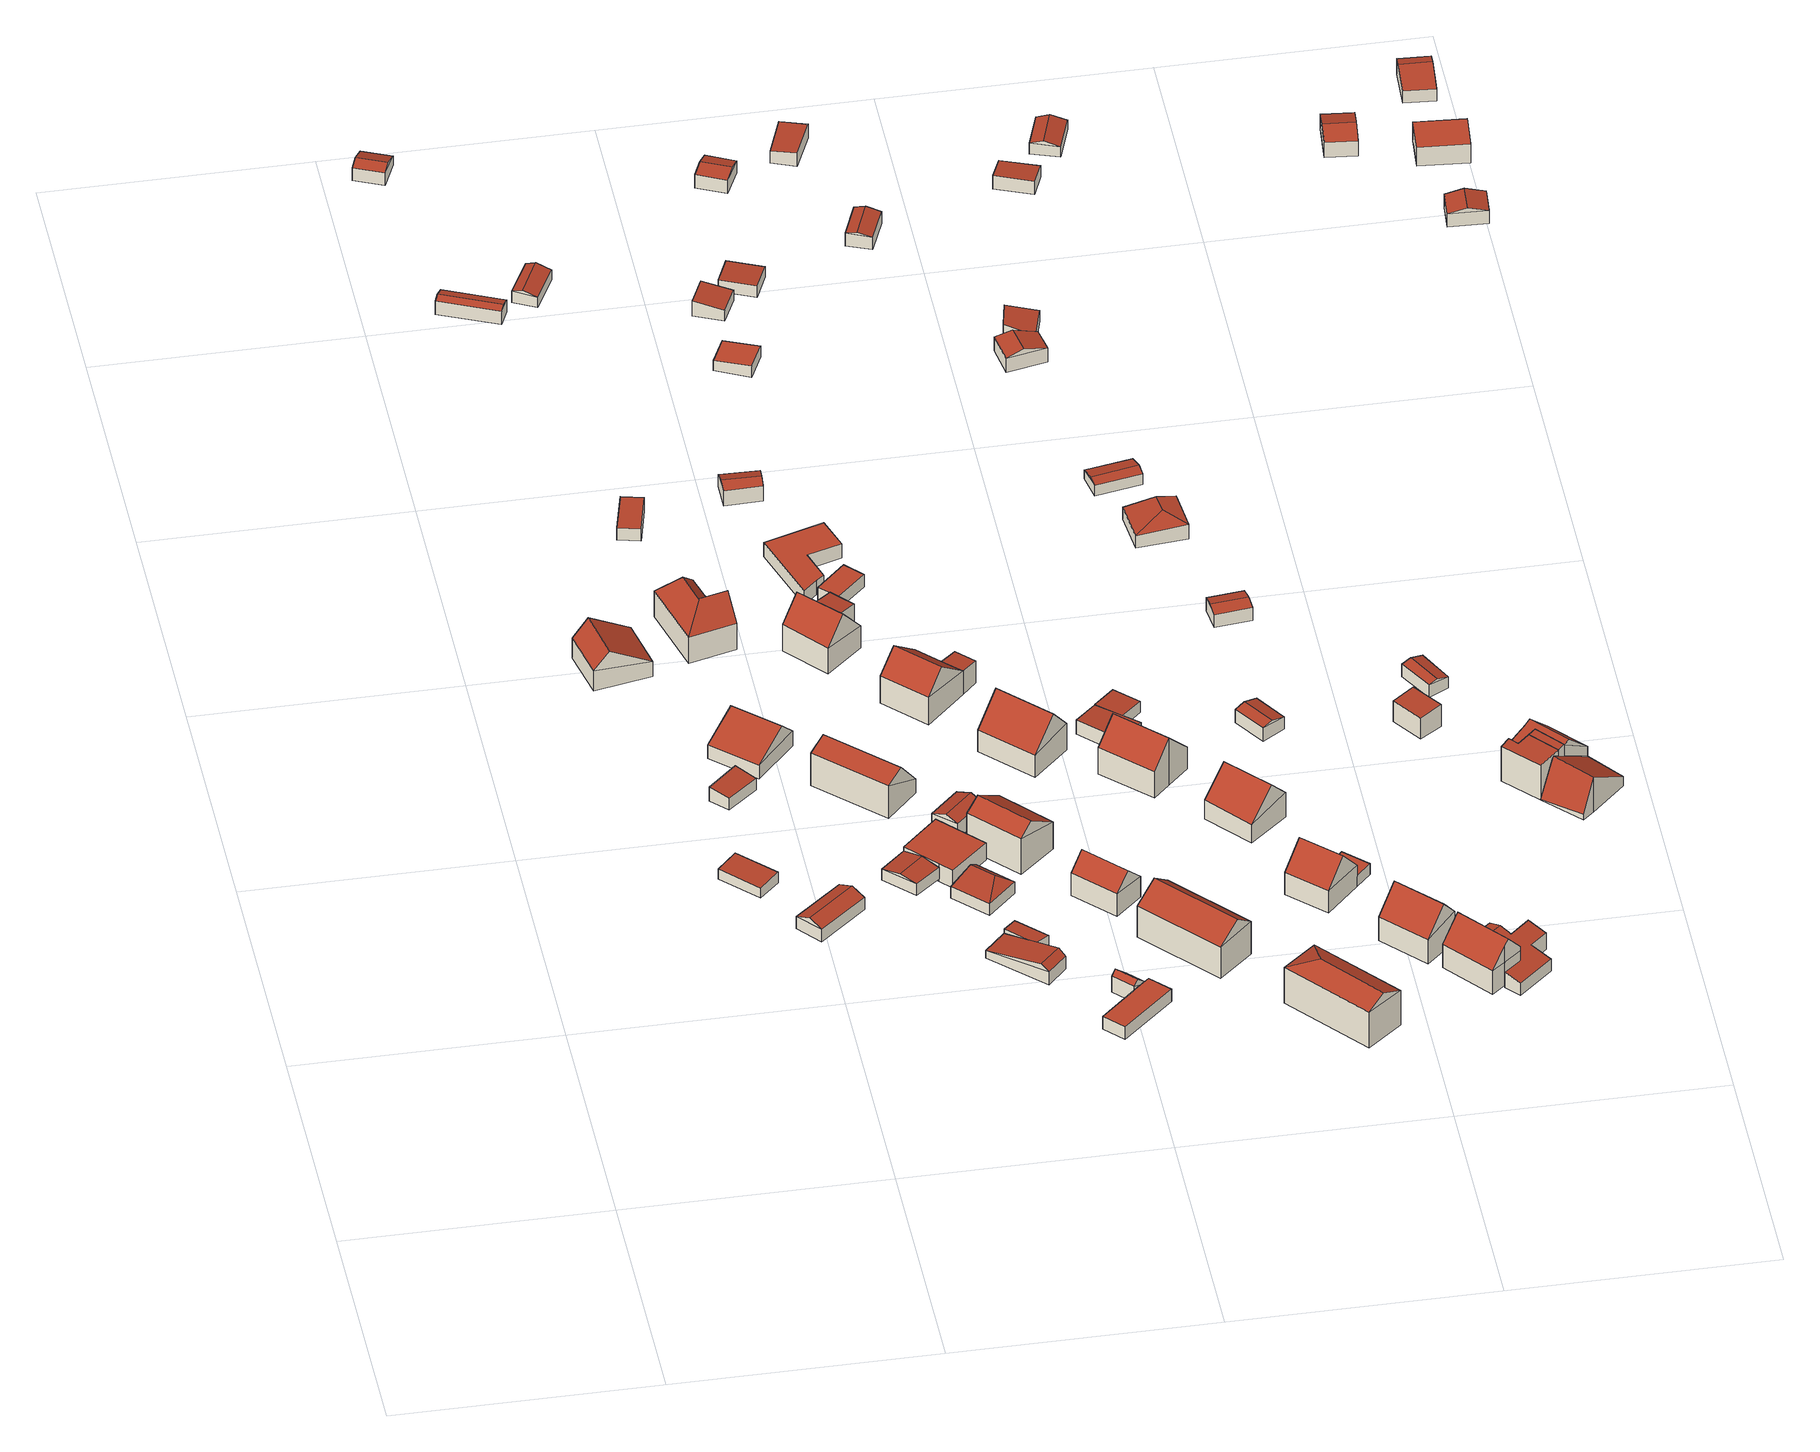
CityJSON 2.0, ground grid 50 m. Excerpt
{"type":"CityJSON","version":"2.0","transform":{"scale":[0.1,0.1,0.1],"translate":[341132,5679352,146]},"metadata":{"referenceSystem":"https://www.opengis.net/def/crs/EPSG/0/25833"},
"CityObjects":{
"building1":{"type":"Building","attributes":{"Dachtyp_tdc":"tdcPolyFlatRoof","Gemeindeschluessel":14729160,"Dachneigung":3.4,"QualitaetDacherkennung":57,"Geometrietyp2DReferenz":"3000","function":"31001_9998","roofType":"2100","measuredHeight":2.46},"geometry":[{"type":"MultiSurface","lod":"2","boundaries":[[[0,1,2,3]],[[1,4,5,2]],[[4,6,7,5]],[[6,0,3,7]],[[6,4,1,0]],[[3,2,5,7]]],"semantics":{"surfaces":[{"type":"WallSurface"},{"type":"RoofSurface"},{"type":"GroundSurface"}],"values":[0,0,0,0,1,2]}}]},
"building2":{"type":"Building","attributes":{"Dachtyp_tdc":"tdcGableRoof","Gemeindeschluessel":14729160,"Dachneigung":30.01,"QualitaetDacherkennung":51,"Geometrietyp2DReferenz":"3000","function":"31001_9998","roofType":"3100","measuredHeight":8.09},"geometry":[{"type":"MultiSurface","lod":"2","boundaries":[[[8,9,10,11]],[[9,12,13,10]],[[12,14,15,13]],[[14,8,11,15]],[[12,9,16]],[[8,14,17]],[[9,8,17,16]],[[14,12,16,17]],[[11,10,13,15]]],"semantics":{"surfaces":[{"type":"WallSurface"},{"type":"RoofSurface"},{"type":"GroundSurface"}],"values":[0,0,0,0,0,0,1,1,2]}}]},
"building3":{"type":"Building","attributes":{"Dachtyp_tdc":"tdcGableRoof","Gemeindeschluessel":14729160,"Dachneigung":22.91,"QualitaetDacherkennung":87,"Geometrietyp2DReferenz":"3000","function":"31001_9998","roofType":"3100","measuredHeight":3.9},"geometry":[{"type":"MultiSurface","lod":"2","boundaries":[[[18,19,20,21]],[[19,22,23,20]],[[22,24,25,23]],[[24,18,21,25]],[[22,19,26]],[[18,24,27]],[[19,18,27,26]],[[24,22,26,27]],[[21,20,23,25]]],"semantics":{"surfaces":[{"type":"WallSurface"},{"type":"RoofSurface"},{"type":"GroundSurface"}],"values":[0,0,0,0,0,0,1,1,2]}}]},
"building4":{"type":"Building","attributes":{"Dachtyp_tdc":"tdcPolyFlatRoof","Gemeindeschluessel":14729160,"Dachneigung":6.53,"QualitaetDacherkennung":77,"Geometrietyp2DReferenz":"3000","function":"31001_9998","roofType":"2100","measuredHeight":3.12},"geometry":[{"type":"MultiSurface","lod":"2","boundaries":[[[28,29,30,31]],[[29,32,33,30]],[[32,34,35,33]],[[34,28,31,35]],[[34,32,29,28]],[[31,30,33,35]]],"semantics":{"surfaces":[{"type":"WallSurface"},{"type":"RoofSurface"},{"type":"GroundSurface"}],"values":[0,0,0,0,1,2]}}]},
"building5":{"type":"Building","attributes":{"Dachtyp_tdc":"tdcGableRoof","Gemeindeschluessel":14729160,"Dachneigung":25.05,"QualitaetDacherkennung":47,"Geometrietyp2DReferenz":"3000","function":"31001_9998","roofType":"3100","measuredHeight":6.76},"geometry":[{"type":"MultiSurface","lod":"2","boundaries":[[[36,37,38,39]],[[37,40,41,38]],[[40,42,43,41]],[[42,36,39,43]],[[40,37,44]],[[36,42,45]],[[37,36,45,44]],[[42,40,44,45]],[[39,38,41,43]]],"semantics":{"surfaces":[{"type":"WallSurface"},{"type":"RoofSurface"},{"type":"GroundSurface"}],"values":[0,0,0,0,0,0,1,1,2]}}]},
"building6":{"type":"Building","attributes":{"Dachtyp_tdc":"tdcFreeFormRoof","Gemeindeschluessel":14729160,"Dachneigung":50.7,"QualitaetDacherkennung":2,"Geometrietyp2DReferenz":"3000","function":"31001_9998","roofType":"5000","measuredHeight":10.44},"geometry":[{"type":"MultiSurface","lod":"2","boundaries":[[[46,47,48,49]],[[47,50,51,48]],[[50,52,53,51]],[[52,54,55,53]],[[54,56,57,55]],[[56,46,49,57]],[[58,59,56,54]],[[58,54,52]],[[60,59,58,52,50]],[[61,60,50,47]],[[61,47,46]],[[59,60,61,46,56]],[[49,48,51,53,55,57]]],"semantics":{"surfaces":[{"type":"WallSurface"},{"type":"RoofSurface"},{"type":"GroundSurface"}],"values":[0,0,0,0,0,0,1,0,1,1,1,1,2]}}]},
"building7":{"type":"Building","attributes":{"Dachtyp_tdc":"tdcGableRoof","Gemeindeschluessel":14729160,"Dachneigung":10.76,"QualitaetDacherkennung":19,"Geometrietyp2DReferenz":"3000","function":"31001_9998","roofType":"3100","measuredHeight":3.27},"geometry":[{"type":"MultiSurface","lod":"2","boundaries":[[[62,63,64,65]],[[63,66,67,64]],[[66,68,69,67]],[[68,62,65,69]],[[66,63,70]],[[62,68,71]],[[63,62,71,70]],[[68,66,70,71]],[[65,64,67,69]]],"semantics":{"surfaces":[{"type":"WallSurface"},{"type":"RoofSurface"},{"type":"GroundSurface"}],"values":[0,0,0,0,0,0,1,1,2]}}]},
"building8":{"type":"Building","attributes":{"Dachtyp_tdc":"tdcGableRoof","Gemeindeschluessel":14729160,"Dachneigung":14.68,"QualitaetDacherkennung":85,"Geometrietyp2DReferenz":"3000","function":"31001_9998","roofType":"3100","measuredHeight":3.39},"geometry":[{"type":"MultiSurface","lod":"2","boundaries":[[[72,73,74,75]],[[73,76,77,74]],[[76,78,79,77]],[[78,72,75,79]],[[76,73,80]],[[72,78,81]],[[73,72,81,80]],[[78,76,80,81]],[[75,74,77,79]]],"semantics":{"surfaces":[{"type":"WallSurface"},{"type":"RoofSurface"},{"type":"GroundSurface"}],"values":[0,0,0,0,0,0,1,1,2]}}]},
"building9":{"type":"Building","attributes":{"Dachtyp_tdc":"tdcPolyFlatRoof","Gemeindeschluessel":14729160,"Dachneigung":3.74,"QualitaetDacherkennung":75,"Geometrietyp2DReferenz":"3000","function":"31001_9998","roofType":"2100","measuredHeight":3.17},"geometry":[{"type":"MultiSurface","lod":"2","boundaries":[[[82,83,84,85]],[[83,86,87,84]],[[86,88,89,87]],[[88,82,85,89]],[[88,86,83,82]],[[85,84,87,89]]],"semantics":{"surfaces":[{"type":"WallSurface"},{"type":"RoofSurface"},{"type":"GroundSurface"}],"values":[0,0,0,0,1,2]}}]},
"building10":{"type":"Building","attributes":{"Dachtyp_tdc":"tdcGableRoof","Gemeindeschluessel":14729160,"Dachneigung":23.12,"QualitaetDacherkennung":75,"Geometrietyp2DReferenz":"3000","function":"31001_9998","roofType":"3100","measuredHeight":3.52},"geometry":[{"type":"MultiSurface","lod":"2","boundaries":[[[90,91,92,93]],[[91,94,95,92]],[[94,96,97,95]],[[96,90,93,97]],[[94,91,98]],[[90,96,99]],[[91,90,99,98]],[[96,94,98,99]],[[93,92,95,97]]],"semantics":{"surfaces":[{"type":"WallSurface"},{"type":"RoofSurface"},{"type":"GroundSurface"}],"values":[0,0,0,0,0,0,1,1,2]}}]},
"building11":{"type":"Building","attributes":{"Dachtyp_tdc":"tdcGableRoof","Gemeindeschluessel":14729160,"Dachneigung":50.82,"QualitaetDacherkennung":37,"Geometrietyp2DReferenz":"3000","function":"31001_9998","roofType":"3100","measuredHeight":8.92},"geometry":[{"type":"MultiSurface","lod":"2","boundaries":[[[100,101,102,103]],[[101,104,105,102]],[[104,106,107,105]],[[106,100,103,107]],[[104,101,108]],[[100,106,109]],[[101,100,109,108]],[[106,104,108,109]],[[103,102,105,107]]],"semantics":{"surfaces":[{"type":"WallSurface"},{"type":"RoofSurface"},{"type":"GroundSurface"}],"values":[0,0,0,0,0,0,1,1,2]}}]},
"building12":{"type":"Building","attributes":{"Gemeindeschluessel":14729160,"Geometrietyp2DReferenz":"3000","function":"31001_9998","roofType":"9999"},"children":["building12-1","building12-2"]},
"building12-1":{"type":"BuildingPart","attributes":{"Dachtyp_tdc":"tdcPolyFlatRoof","Dachneigung":3.4,"QualitaetDacherkennung":77,"Geometrietyp2DReferenz":"3000","roofType":"2100","measuredHeight":2.66},"parents":["building12"],"geometry":[{"type":"MultiSurface","lod":"2","boundaries":[[[110,111,112,113,114]],[[115,116,117,118,119]],[[116,110,114,117]],[[116,115,120,111,110]],[[114,113,118,117]],[[115,119,120]],[[119,118,113,112]],[[119,112,111,120]]],"semantics":{"surfaces":[{"type":"WallSurface"},{"type":"RoofSurface"},{"type":"GroundSurface"},{"type":"ClosureSurface"}],"values":[0,0,0,1,2,0,3,3]}}]},
"building12-2":{"type":"BuildingPart","attributes":{"Dachtyp_tdc":"tdcGableRoof","Dachneigung":10.8,"QualitaetDacherkennung":33,"Geometrietyp2DReferenz":"3000","roofType":"3100","measuredHeight":3.96},"parents":["building12"],"geometry":[{"type":"MultiSurface","lod":"2","boundaries":[[[121,122,123,124]],[[122,125,126,123]],[[125,119,118,126]],[[125,122,127]],[[122,121,128,127]],[[119,125,127,128,120]],[[124,123,126,118,113]],[[124,113,112,121]],[[113,118,119,112]],[[128,121,112,111,120]],[[120,111,112,119]]],"semantics":{"surfaces":[{"type":"WallSurface"},{"type":"RoofSurface"},{"type":"GroundSurface"},{"type":"ClosureSurface"}],"values":[0,0,0,0,1,1,2,0,3,0,3]}}]},
"building13":{"type":"Building","attributes":{"Dachtyp_tdc":"tdcPolyFlatRoof","Gemeindeschluessel":14729160,"Dachneigung":0,"QualitaetDacherkennung":82,"Geometrietyp2DReferenz":"3000","function":"31001_9998","roofType":"1000","measuredHeight":3.91},"geometry":[{"type":"MultiSurface","lod":"2","boundaries":[[[129,130,131,132]],[[130,133,134,131]],[[133,135,136,134]],[[135,137,138,136]],[[137,129,132,138]],[[137,135,133,130,129]],[[132,131,134,136,138]]],"semantics":{"surfaces":[{"type":"WallSurface"},{"type":"RoofSurface"},{"type":"GroundSurface"}],"values":[0,0,0,0,0,1,2]}}]},
"building14":{"type":"Building","attributes":{"Dachtyp_tdc":"tdcHipAndGableRoof","Gemeindeschluessel":14729160,"Dachneigung":10.46,"QualitaetDacherkennung":34,"Geometrietyp2DReferenz":"3000","function":"31001_9998","roofType":"5000","measuredHeight":3.75},"geometry":[{"type":"MultiSurface","lod":"2","boundaries":[[[139,140,141,142]],[[140,143,144,141]],[[143,145,146,144]],[[145,139,142,146]],[[143,140,147]],[[139,145,148]],[[140,139,148,147]],[[145,143,147,148]],[[142,141,144,146]]],"semantics":{"surfaces":[{"type":"WallSurface"},{"type":"RoofSurface"},{"type":"GroundSurface"}],"values":[0,0,0,0,1,0,1,1,2]}}]},
"building15":{"type":"Building","attributes":{"Dachtyp_tdc":"tdcGableRoof","Gemeindeschluessel":14729160,"Dachneigung":16.66,"QualitaetDacherkennung":67,"Geometrietyp2DReferenz":"3000","function":"31001_9998","roofType":"3100","measuredHeight":3.16},"geometry":[{"type":"MultiSurface","lod":"2","boundaries":[[[149,150,151,152]],[[150,153,154,151]],[[153,155,156,154]],[[155,149,152,156]],[[153,150,157]],[[149,155,158]],[[150,149,158,157]],[[155,153,157,158]],[[152,151,154,156]]],"semantics":{"surfaces":[{"type":"WallSurface"},{"type":"RoofSurface"},{"type":"GroundSurface"}],"values":[0,0,0,0,0,0,1,1,2]}}]},
"building16":{"type":"Building","attributes":{"Dachtyp_tdc":"tdcGableRoof","Gemeindeschluessel":14729160,"Dachneigung":22.02,"QualitaetDacherkennung":85,"Geometrietyp2DReferenz":"3000","function":"31001_9998","roofType":"3100","measuredHeight":4.25},"geometry":[{"type":"MultiSurface","lod":"2","boundaries":[[[159,160,161,162]],[[160,163,164,161]],[[163,165,166,164]],[[165,159,162,166]],[[163,160,167]],[[159,165,168]],[[160,159,168,167]],[[165,163,167,168]],[[162,161,164,166]]],"semantics":{"surfaces":[{"type":"WallSurface"},{"type":"RoofSurface"},{"type":"GroundSurface"}],"values":[0,0,0,0,0,0,1,1,2]}}]},
"building17":{"type":"Building","attributes":{"Gemeindeschluessel":14729160,"Geometrietyp2DReferenz":"3000","function":"31001_9998","roofType":"9999"},"children":["building17-1","building17-2"]},
"building17-1":{"type":"BuildingPart","attributes":{"Dachtyp_tdc":"tdcPolyFlatRoof","Dachneigung":6.25,"QualitaetDacherkennung":63,"Geometrietyp2DReferenz":"3000","roofType":"2100","measuredHeight":5.32},"parents":["building17"],"geometry":[{"type":"MultiSurface","lod":"2","boundaries":[[[169,170,171,172,173]],[[174,175,176,177]],[[174,169,173,175]],[[174,177,170,169]],[[173,172,176,175]],[[171,170,177]],[[176,172,171,177]]],"semantics":{"surfaces":[{"type":"WallSurface"},{"type":"RoofSurface"},{"type":"GroundSurface"},{"type":"ClosureSurface"}],"values":[0,0,0,1,2,0,3]}}]},
"building17-2":{"type":"BuildingPart","attributes":{"Dachtyp_tdc":"tdcGableRoof","Dachneigung":49.02,"QualitaetDacherkennung":78,"Geometrietyp2DReferenz":"3000","roofType":"3100","measuredHeight":10.73},"parents":["building17"],"geometry":[{"type":"MultiSurface","lod":"2","boundaries":[[[178,179,180,181]],[[179,177,176,180]],[[182,178,181,183]],[[177,179,184]],[[178,182,185]],[[179,178,185,184]],[[182,171,177,184,185]],[[181,180,176,172,183]],[[182,183,172,171]],[[171,172,176,177]]],"semantics":{"surfaces":[{"type":"WallSurface"},{"type":"RoofSurface"},{"type":"GroundSurface"},{"type":"ClosureSurface"}],"values":[0,0,0,0,0,1,1,2,0,3]}}]},
"building18":{"type":"Building","attributes":{"Gemeindeschluessel":14729160,"Geometrietyp2DReferenz":"3000","function":"31001_9998","roofType":"9999"},"children":["building18-1","building18-2"]},
"building18-1":{"type":"BuildingPart","attributes":{"Dachtyp_tdc":"tdcPolyFlatRoof","Dachneigung":0,"QualitaetDacherkennung":46,"Geometrietyp2DReferenz":"3000","roofType":"1000","measuredHeight":2.7},"parents":["building18"],"geometry":[{"type":"MultiSurface","lod":"2","boundaries":[[[186,187,188,189,190]],[[187,191,192,188]],[[191,193,194,192]],[[193,195,196,194]],[[195,193,191,187,186,197,198]],[[189,188,192,194,196]],[[190,197,186]],[[189,196,195,198,190]],[[190,198,197]]],"semantics":{"surfaces":[{"type":"WallSurface"},{"type":"RoofSurface"},{"type":"GroundSurface"},{"type":"ClosureSurface"}],"values":[0,0,0,0,1,2,0,3,3]}}]},
"building18-2":{"type":"BuildingPart","attributes":{"Dachtyp_tdc":"tdcGableRoof","Dachneigung":42.88,"QualitaetDacherkennung":76,"Geometrietyp2DReferenz":"3000","roofType":"3100","measuredHeight":4.54},"parents":["building18"],"geometry":[{"type":"MultiSurface","lod":"2","boundaries":[[[199,190,189,200]],[[201,202,203,196,195]],[[202,199,200,203]],[[199,202,204]],[[190,199,204,205,197]],[[202,201,205,204]],[[200,189,196,203]],[[195,198,201]],[[196,189,190,198,195]],[[205,201,198,197]],[[197,198,190]]],"semantics":{"surfaces":[{"type":"WallSurface"},{"type":"RoofSurface"},{"type":"GroundSurface"},{"type":"ClosureSurface"}],"values":[0,0,0,0,1,1,2,0,3,0,3]}}]},
"building19":{"type":"Building","attributes":{"Dachtyp_tdc":"tdcGableRoof","Gemeindeschluessel":14729160,"Dachneigung":33.51,"QualitaetDacherkennung":78,"Geometrietyp2DReferenz":"3000","function":"31001_9998","roofType":"3100","measuredHeight":10.2},"geometry":[{"type":"MultiSurface","lod":"2","boundaries":[[[206,207,208,209]],[[207,210,211,208]],[[210,212,213,211]],[[212,206,209,213]],[[210,207,214]],[[206,212,215]],[[207,206,215,214]],[[212,210,214,215]],[[209,208,211,213]]],"semantics":{"surfaces":[{"type":"WallSurface"},{"type":"RoofSurface"},{"type":"GroundSurface"}],"values":[0,0,0,0,0,0,1,1,2]}}]},
"building20":{"type":"Building","attributes":{"Dachtyp_tdc":"tdcGableRoof","Gemeindeschluessel":14729160,"Dachneigung":21.37,"QualitaetDacherkennung":87,"Geometrietyp2DReferenz":"3000","function":"31001_9998","roofType":"3100","measuredHeight":3.99},"geometry":[{"type":"MultiSurface","lod":"2","boundaries":[[[216,217,218,219]],[[217,220,221,218]],[[220,222,223,221]],[[222,216,219,223]],[[220,217,224]],[[216,222,225]],[[217,216,225,224]],[[222,220,224,225]],[[219,218,221,223]]],"semantics":{"surfaces":[{"type":"WallSurface"},{"type":"RoofSurface"},{"type":"GroundSurface"}],"values":[0,0,0,0,0,0,1,1,2]}}]},
"building21":{"type":"Building","attributes":{"Dachtyp_tdc":"tdcPolyFlatRoof","Gemeindeschluessel":14729160,"Dachneigung":0,"QualitaetDacherkennung":18,"Geometrietyp2DReferenz":"3000","function":"31001_9998","roofType":"1000","measuredHeight":3.18},"geometry":[{"type":"MultiSurface","lod":"2","boundaries":[[[226,227,228,229]],[[227,230,231,228]],[[230,232,233,231]],[[232,234,235,233]],[[234,236,237,235]],[[236,238,239,237]],[[238,226,229,239]],[[238,236,234,232,230,227,226]],[[229,228,231,233,235,237,239]]],"semantics":{"surfaces":[{"type":"WallSurface"},{"type":"RoofSurface"},{"type":"GroundSurface"}],"values":[0,0,0,0,0,0,0,1,2]}}]},
"building22":{"type":"Building","attributes":{"Dachtyp_tdc":"tdcPolyFlatRoof","Gemeindeschluessel":14729160,"Dachneigung":0,"QualitaetDacherkennung":23,"Geometrietyp2DReferenz":"3000","function":"31001_9998","roofType":"1000","measuredHeight":2.76},"geometry":[{"type":"MultiSurface","lod":"2","boundaries":[[[240,241,242,243]],[[241,244,245,242]],[[244,246,247,245]],[[246,240,243,247]],[[246,244,241,240]],[[243,242,245,247]]],"semantics":{"surfaces":[{"type":"WallSurface"},{"type":"RoofSurface"},{"type":"GroundSurface"}],"values":[0,0,0,0,1,2]}}]},
"building23":{"type":"Building","attributes":{"Gemeindeschluessel":14729160,"Geometrietyp2DReferenz":"3000","function":"31001_9998","roofType":"9999"},"children":["building23-1","building23-2"]},
"building23-1":{"type":"BuildingPart","attributes":{"Dachtyp_tdc":"tdcGableRoof","Dachneigung":38.6,"QualitaetDacherkennung":64,"Geometrietyp2DReferenz":"3000","roofType":"3100","measuredHeight":10.38},"parents":["building23"],"geometry":[{"type":"MultiSurface","lod":"2","boundaries":[[[248,249,250,251]],[[249,252,253,250]],[[252,254,255,253]],[[249,248,256]],[[254,252,257]],[[248,258,254,257,256]],[[252,249,256,257]],[[255,259,251,250,253]],[[259,255,254,258]],[[251,259,258,248]]],"semantics":{"surfaces":[{"type":"WallSurface"},{"type":"RoofSurface"},{"type":"GroundSurface"},{"type":"ClosureSurface"}],"values":[0,0,0,0,0,1,1,2,0,3]}}]},
"building23-2":{"type":"BuildingPart","attributes":{"Dachtyp_tdc":"tdcPolyFlatRoof","Dachneigung":3.47,"QualitaetDacherkennung":47,"Geometrietyp2DReferenz":"3000","roofType":"2100","measuredHeight":5.28},"parents":["building23"],"geometry":[{"type":"MultiSurface","lod":"2","boundaries":[[[260,261,259,258]],[[260,262,263,261]],[[262,248,251,263]],[[248,262,260,258]],[[259,261,263,251]],[[259,251,248,258]]],"semantics":{"surfaces":[{"type":"WallSurface"},{"type":"RoofSurface"},{"type":"GroundSurface"},{"type":"ClosureSurface"}],"values":[0,0,0,1,2,3]}}]},
"building24":{"type":"Building","attributes":{"Dachtyp_tdc":"tdcGableRoof","Gemeindeschluessel":14729160,"Dachneigung":45.04,"QualitaetDacherkennung":76,"Geometrietyp2DReferenz":"3000","function":"31001_9998","roofType":"3100","measuredHeight":8.37},"geometry":[{"type":"MultiSurface","lod":"2","boundaries":[[[264,265,266,267]],[[265,268,269,266]],[[268,270,271,269]],[[270,264,267,271]],[[268,265,272]],[[264,270,273]],[[265,264,273,272]],[[270,268,272,273]],[[267,266,269,271]]],"semantics":{"surfaces":[{"type":"WallSurface"},{"type":"RoofSurface"},{"type":"GroundSurface"}],"values":[0,0,0,0,0,0,1,1,2]}}]},
"building25":{"type":"Building","attributes":{"Dachtyp_tdc":"tdcGableRoof","Gemeindeschluessel":14729160,"Dachneigung":47.04,"QualitaetDacherkennung":69,"Geometrietyp2DReferenz":"3000","function":"31001_9998","roofType":"3100","measuredHeight":10.76},"geometry":[{"type":"MultiSurface","lod":"2","boundaries":[[[274,275,276,277]],[[275,278,279,276]],[[278,280,281,279]],[[280,274,277,281]],[[278,275,282]],[[274,280,283]],[[275,274,283,282]],[[280,278,282,283]],[[277,276,279,281]]],"semantics":{"surfaces":[{"type":"WallSurface"},{"type":"RoofSurface"},{"type":"GroundSurface"}],"values":[0,0,0,0,0,0,1,1,2]}}]},
"building26":{"type":"Building","attributes":{"Dachtyp_tdc":"tdcPolyFlatRoof","Gemeindeschluessel":14729160,"Dachneigung":2.57,"QualitaetDacherkennung":71,"Geometrietyp2DReferenz":"3000","function":"31001_9998","roofType":"2100","measuredHeight":2.53},"geometry":[{"type":"MultiSurface","lod":"2","boundaries":[[[284,285,286,287]],[[285,288,289,286]],[[288,290,291,289]],[[290,284,287,291]],[[290,288,285,284]],[[287,286,289,291]]],"semantics":{"surfaces":[{"type":"WallSurface"},{"type":"RoofSurface"},{"type":"GroundSurface"}],"values":[0,0,0,0,1,2]}}]},
"building27":{"type":"Building","attributes":{"Dachtyp_tdc":"tdcGableRoof","Gemeindeschluessel":14729160,"Dachneigung":33.61,"QualitaetDacherkennung":61,"Geometrietyp2DReferenz":"3000","function":"31001_9998","roofType":"3100","measuredHeight":10.14},"geometry":[{"type":"MultiSurface","lod":"2","boundaries":[[[292,293,294,295]],[[293,296,297,294]],[[296,298,299,297]],[[298,292,295,299]],[[296,293,300]],[[292,298,301]],[[293,292,301,300]],[[298,296,300,301]],[[295,294,297,299]]],"semantics":{"surfaces":[{"type":"WallSurface"},{"type":"RoofSurface"},{"type":"GroundSurface"}],"values":[0,0,0,0,0,0,1,1,2]}}]},
"building28":{"type":"Building","attributes":{"Dachtyp_tdc":"tdcPolyFlatRoof","Gemeindeschluessel":14729160,"Dachneigung":8.39,"QualitaetDacherkennung":80,"Geometrietyp2DReferenz":"3000","function":"31001_9998","roofType":"2100","measuredHeight":3.26},"geometry":[{"type":"MultiSurface","lod":"2","boundaries":[[[302,303,304,305]],[[303,306,307,304]],[[306,308,309,307]],[[308,302,305,309]],[[308,306,303,302]],[[305,304,307,309]]],"semantics":{"surfaces":[{"type":"WallSurface"},{"type":"RoofSurface"},{"type":"GroundSurface"}],"values":[0,0,0,0,1,2]}}]},
"building29":{"type":"Building","attributes":{"Dachtyp_tdc":"tdcPolyFlatRoof","Gemeindeschluessel":14729160,"Dachneigung":3.34,"QualitaetDacherkennung":66,"Geometrietyp2DReferenz":"3000","function":"31001_9998","roofType":"2100","measuredHeight":2.65},"geometry":[{"type":"MultiSurface","lod":"2","boundaries":[[[310,311,312,313]],[[311,314,315,312]],[[314,316,317,315]],[[316,310,313,317]],[[316,314,311,310]],[[313,312,315,317]]],"semantics":{"surfaces":[{"type":"WallSurface"},{"type":"RoofSurface"},{"type":"GroundSurface"}],"values":[0,0,0,0,1,2]}}]},
"building30":{"type":"Building","attributes":{"Dachtyp_tdc":"tdcHipAndGableRoof","Gemeindeschluessel":14729160,"Dachneigung":27.04,"QualitaetDacherkennung":45,"Geometrietyp2DReferenz":"3000","function":"31001_9998","roofType":"5000","measuredHeight":10.09},"geometry":[{"type":"MultiSurface","lod":"2","boundaries":[[[318,319,320,321]],[[319,322,323,320]],[[322,324,325,323]],[[324,318,321,325]],[[322,319,326]],[[318,324,327]],[[319,318,327,326]],[[324,322,326,327]],[[321,320,323,325]]],"semantics":{"surfaces":[{"type":"WallSurface"},{"type":"RoofSurface"},{"type":"GroundSurface"}],"values":[0,0,0,0,1,0,1,1,2]}}]},
"building31":{"type":"Building","attributes":{"Gemeindeschluessel":14729160,"Geometrietyp2DReferenz":"3000","function":"31001_9998","roofType":"9999"},"children":["building31-1","building31-2","building31-3"]},
"building31-1":{"type":"BuildingPart","attributes":{"Dachtyp_tdc":"tdcGableRoof","Dachneigung":45.92,"QualitaetDacherkennung":63,"Geometrietyp2DReferenz":"3000","roofType":"3100","measuredHeight":10.64},"parents":["building31"],"geometry":[{"type":"MultiSurface","lod":"2","boundaries":[[[328,329,330,331]],[[329,332,333,330]],[[332,334,335,333]],[[334,336,337,335]],[[336,338,339,337]],[[338,340,341,339]],[[340,342,343,344,341]],[[345,328,331,346]],[[340,338,336,334]],[[334,332,329,328,345,347,342,340]],[[331,330,333,335,337,339,341,344,346]],[[347,343,342]],[[345,346,344,343,347]]],"semantics":{"surfaces":[{"type":"WallSurface"},{"type":"RoofSurface"},{"type":"GroundSurface"},{"type":"ClosureSurface"}],"values":[0,0,0,0,0,0,0,0,1,1,2,0,3]}}]},
"building31-2":{"type":"BuildingPart","attributes":{"Dachtyp_tdc":"tdcPolyFlatRoof","Dachneigung":3.87,"QualitaetDacherkennung":53,"Geometrietyp2DReferenz":"3000","roofType":"2100","measuredHeight":2.86},"parents":["building31"],"geometry":[{"type":"MultiSurface","lod":"2","boundaries":[[[348,349,350,351]],[[352,353,354,355,356]],[[353,348,351,354]],[[353,352,349,348]],[[351,350,355,354]],[[356,349,352]],[[356,355,350,349]]],"semantics":{"surfaces":[{"type":"WallSurface"},{"type":"RoofSurface"},{"type":"GroundSurface"},{"type":"ClosureSurface"}],"values":[0,0,0,1,2,0,3]}}]},
"building31-3":{"type":"BuildingPart","attributes":{"Dachtyp_tdc":"tdcPolyFlatRoof","Dachneigung":3.97,"QualitaetDacherkennung":82,"Geometrietyp2DReferenz":"3000","roofType":"2100","measuredHeight":3.24},"parents":["building31"],"geometry":[{"type":"MultiSurface","lod":"2","boundaries":[[[357,356,355,358]],[[349,359,345,346,350]],[[343,357,358,344]],[[343,347,359,349,356,357]],[[358,355,350,346,344]],[[349,350,355,356]],[[345,359,347]],[[344,346,345,347,343]]],"semantics":{"surfaces":[{"type":"WallSurface"},{"type":"RoofSurface"},{"type":"GroundSurface"},{"type":"ClosureSurface"}],"values":[0,0,0,1,2,3,0,3]}}]},
"building32":{"type":"Building","attributes":{"Dachtyp_tdc":"tdcGableRoof","Gemeindeschluessel":14729160,"Dachneigung":11.43,"QualitaetDacherkennung":77,"Geometrietyp2DReferenz":"3000","function":"31001_9998","roofType":"3100","measuredHeight":3.62},"geometry":[{"type":"MultiSurface","lod":"2","boundaries":[[[360,361,362,363]],[[361,364,365,362]],[[364,366,367,365]],[[366,360,363,367]],[[364,361,368]],[[360,366,369]],[[361,360,369,368]],[[366,364,368,369]],[[363,362,365,367]]],"semantics":{"surfaces":[{"type":"WallSurface"},{"type":"RoofSurface"},{"type":"GroundSurface"}],"values":[0,0,0,0,0,0,1,1,2]}}]},
"building33":{"type":"Building","attributes":{"Dachtyp_tdc":"tdcGableRoof","Gemeindeschluessel":14729160,"Dachneigung":45.05,"QualitaetDacherkennung":72,"Geometrietyp2DReferenz":"3000","function":"31001_9998","roofType":"3100","measuredHeight":9.7},"geometry":[{"type":"MultiSurface","lod":"2","boundaries":[[[370,371,372,373]],[[371,374,375,372]],[[374,376,377,375]],[[376,370,373,377]],[[374,371,378]],[[370,376,379]],[[371,370,379,378]],[[376,374,378,379]],[[373,372,375,377]]],"semantics":{"surfaces":[{"type":"WallSurface"},{"type":"RoofSurface"},{"type":"GroundSurface"}],"values":[0,0,0,0,0,0,1,1,2]}}]},
"building34":{"type":"Building","attributes":{"Gemeindeschluessel":14729160,"Geometrietyp2DReferenz":"3000","function":"31001_9998","roofType":"9999"},"children":["building34-1","building34-2"]},
"building34-1":{"type":"BuildingPart","attributes":{"Dachtyp_tdc":"tdcPolyFlatRoof","Dachneigung":0,"QualitaetDacherkennung":70,"Geometrietyp2DReferenz":"3000","roofType":"1000","measuredHeight":2.45},"parents":["building34"],"geometry":[{"type":"MultiSurface","lod":"2","boundaries":[[[380,381,382,383]],[[381,384,385,382]],[[386,380,383,387]],[[386,384,381,380]],[[383,382,385,387]],[[387,385,384,386]]],"semantics":{"surfaces":[{"type":"WallSurface"},{"type":"RoofSurface"},{"type":"GroundSurface"},{"type":"ClosureSurface"}],"values":[0,0,0,1,2,3]}}]},
"building34-2":{"type":"BuildingPart","attributes":{"Dachtyp_tdc":"tdcGableRoof","Dachneigung":46.77,"QualitaetDacherkennung":68,"Geometrietyp2DReferenz":"3000","roofType":"3100","measuredHeight":9.79},"parents":["building34"],"geometry":[{"type":"MultiSurface","lod":"2","boundaries":[[[388,389,390,391]],[[389,392,393,390]],[[394,388,391,385,384]],[[392,389,395]],[[388,394,396]],[[389,388,396,395]],[[394,392,395,396]],[[391,390,393,387,385]],[[394,384,386,387,393,392]],[[384,385,387,386]]],"semantics":{"surfaces":[{"type":"WallSurface"},{"type":"RoofSurface"},{"type":"GroundSurface"},{"type":"ClosureSurface"}],"values":[0,0,0,0,0,1,1,2,0,3]}}]},
"building35":{"type":"Building","attributes":{"Dachtyp_tdc":"tdcGableRoof","Gemeindeschluessel":14729160,"Dachneigung":47.34,"QualitaetDacherkennung":70,"Geometrietyp2DReferenz":"3000","function":"31001_9998","roofType":"3100","measuredHeight":10.49},"geometry":[{"type":"MultiSurface","lod":"2","boundaries":[[[397,398,399,400]],[[398,401,402,399]],[[401,403,404,402]],[[403,397,400,404]],[[401,398,405]],[[397,403,406]],[[398,397,406,405]],[[403,401,405,406]],[[400,399,402,404]]],"semantics":{"surfaces":[{"type":"WallSurface"},{"type":"RoofSurface"},{"type":"GroundSurface"}],"values":[0,0,0,0,0,0,1,1,2]}}]},
"building36":{"type":"Building","attributes":{"Dachtyp_tdc":"tdcPolyFlatRoof","Gemeindeschluessel":14729160,"Dachneigung":4.1,"QualitaetDacherkennung":87,"Geometrietyp2DReferenz":"3000","function":"31001_9998","roofType":"2100","measuredHeight":3.08},"geometry":[{"type":"MultiSurface","lod":"2","boundaries":[[[407,408,409,410]],[[408,411,412,409]],[[411,413,414,412]],[[413,407,410,414]],[[413,411,408,407]],[[410,409,412,414]]],"semantics":{"surfaces":[{"type":"WallSurface"},{"type":"RoofSurface"},{"type":"GroundSurface"}],"values":[0,0,0,0,1,2]}}]},
"building37":{"type":"Building","attributes":{"Dachtyp_tdc":"tdcGableRoof","Gemeindeschluessel":14729160,"Dachneigung":14.08,"QualitaetDacherkennung":83,"Geometrietyp2DReferenz":"3000","function":"31001_9998","roofType":"3100","measuredHeight":3.39},"geometry":[{"type":"MultiSurface","lod":"2","boundaries":[[[415,416,417,418]],[[416,419,420,417]],[[419,421,422,420]],[[421,415,418,422]],[[419,416,423]],[[415,421,424]],[[416,415,424,423]],[[421,419,423,424]],[[418,417,420,422]]],"semantics":{"surfaces":[{"type":"WallSurface"},{"type":"RoofSurface"},{"type":"GroundSurface"}],"values":[0,0,0,0,0,0,1,1,2]}}]},
"building38":{"type":"Building","attributes":{"Dachtyp_tdc":"tdcGableRoof","Gemeindeschluessel":14729160,"Dachneigung":13.78,"QualitaetDacherkennung":80,"Geometrietyp2DReferenz":"3000","function":"31001_9998","roofType":"3100","measuredHeight":3.48},"geometry":[{"type":"MultiSurface","lod":"2","boundaries":[[[425,426,427,428]],[[426,429,430,427]],[[429,431,432,430]],[[431,425,428,432]],[[429,426,433]],[[425,431,434]],[[426,425,434,433]],[[431,429,433,434]],[[428,427,430,432]]],"semantics":{"surfaces":[{"type":"WallSurface"},{"type":"RoofSurface"},{"type":"GroundSurface"}],"values":[0,0,0,0,0,0,1,1,2]}}]},
"building39":{"type":"Building","attributes":{"Dachtyp_tdc":"tdcGableRoof","Gemeindeschluessel":14729160,"Dachneigung":49.06,"QualitaetDacherkennung":61,"Geometrietyp2DReferenz":"3000","function":"31001_9998","roofType":"3100","measuredHeight":10.02},"geometry":[{"type":"MultiSurface","lod":"2","boundaries":[[[435,436,437,438]],[[436,439,440,437]],[[439,441,442,440]],[[441,443,444,442]],[[443,445,446,444]],[[445,435,438,446]],[[435,445,447,448,449]],[[450,451,452,449,448]],[[436,452,451,439]],[[435,449,452,436]],[[439,451,450,441]],[[441,450,448,447,443]],[[443,447,445]],[[438,437,440,442,444,446]]],"semantics":{"surfaces":[{"type":"WallSurface"},{"type":"RoofSurface"},{"type":"GroundSurface"}],"values":[0,0,0,0,0,0,1,1,0,0,0,0,0,2]}}]},
"building40":{"type":"Building","attributes":{"Dachtyp_tdc":"tdcGableRoof","Gemeindeschluessel":14729160,"Dachneigung":13.98,"QualitaetDacherkennung":71,"Geometrietyp2DReferenz":"3000","function":"31001_9998","roofType":"3100","measuredHeight":2.86},"geometry":[{"type":"MultiSurface","lod":"2","boundaries":[[[453,454,455,456]],[[454,457,458,455]],[[457,459,460,458]],[[459,453,456,460]],[[457,454,461]],[[453,459,462]],[[454,453,462,461]],[[459,457,461,462]],[[456,455,458,460]]],"semantics":{"surfaces":[{"type":"WallSurface"},{"type":"RoofSurface"},{"type":"GroundSurface"}],"values":[0,0,0,0,0,0,1,1,2]}}]},
"building41":{"type":"Building","attributes":{"Gemeindeschluessel":14729160,"Geometrietyp2DReferenz":"3000","function":"31001_9998","roofType":"9999"},"children":["building41-1","building41-2"]},
"building41-1":{"type":"BuildingPart","attributes":{"Dachtyp_tdc":"tdcPolyFlatRoof","Dachneigung":8.12,"QualitaetDacherkennung":85,"Geometrietyp2DReferenz":"3000","roofType":"2100","measuredHeight":3.32},"parents":["building41"],"geometry":[{"type":"MultiSurface","lod":"2","boundaries":[[[463,464,465,466]],[[464,467,468,465]],[[467,469,470,468]],[[471,472,473,474]],[[472,463,466,473]],[[472,471,469,467,464,463]],[[466,465,468,470,474,473]],[[474,470,469,471]]],"semantics":{"surfaces":[{"type":"WallSurface"},{"type":"RoofSurface"},{"type":"GroundSurface"},{"type":"ClosureSurface"}],"values":[0,0,0,0,0,1,2,3]}}]},
"building41-2":{"type":"BuildingPart","attributes":{"Dachtyp_tdc":"tdcGableRoof","Dachneigung":12.72,"QualitaetDacherkennung":79,"Geometrietyp2DReferenz":"3000","roofType":"3100","measuredHeight":4.21},"parents":["building41"],"geometry":[{"type":"MultiSurface","lod":"2","boundaries":[[[475,476,471,474,477]],[[478,479,480,470,469]],[[479,481,482,480]],[[481,475,477,482]],[[481,483,484,475]],[[485,486,484,483,487]],[[479,487,483,481]],[[478,485,487,479]],[[476,486,485,478]],[[475,484,486,476]],[[477,474,470,480,482]],[[469,471,476,478]],[[469,470,474,471]]],"semantics":{"surfaces":[{"type":"WallSurface"},{"type":"RoofSurface"},{"type":"GroundSurface"},{"type":"ClosureSurface"}],"values":[0,0,0,0,1,1,0,0,0,0,2,0,3]}}]},
"building42":{"type":"Building","attributes":{"Dachtyp_tdc":"tdcHipAndGableRoof","Gemeindeschluessel":14729160,"Dachneigung":10.55,"QualitaetDacherkennung":16,"Geometrietyp2DReferenz":"3000","function":"31001_9998","roofType":"5000","measuredHeight":3.81},"geometry":[{"type":"MultiSurface","lod":"2","boundaries":[[[488,489,490,491]],[[489,492,493,490]],[[492,494,495,493]],[[494,488,491,495]],[[492,489,496]],[[488,494,497]],[[489,488,497,496]],[[494,492,496,497]],[[491,490,493,495]]],"semantics":{"surfaces":[{"type":"WallSurface"},{"type":"RoofSurface"},{"type":"GroundSurface"}],"values":[0,0,0,0,1,0,1,1,2]}}]},
"building43":{"type":"Building","attributes":{"Dachtyp_tdc":"tdcFreeFormRoof","Gemeindeschluessel":14729160,"Dachneigung":13.25,"QualitaetDacherkennung":17,"Geometrietyp2DReferenz":"3000","function":"31001_9998","roofType":"5000","measuredHeight":5.25},"geometry":[{"type":"MultiSurface","lod":"2","boundaries":[[[498,499,500,501]],[[499,502,503,500]],[[502,504,505,503]],[[504,506,507,505]],[[506,508,509,507]],[[508,510,511,509]],[[510,512,513,511]],[[512,514,515,513]],[[514,516,517,515]],[[516,498,501,517]],[[518,519,498,516]],[[514,512,510,508,506,504,502,499,519,518]],[[516,514,518]],[[499,498,519]],[[501,500,503,505,507,509,511,513,515,517]]],"semantics":{"surfaces":[{"type":"WallSurface"},{"type":"RoofSurface"},{"type":"GroundSurface"}],"values":[0,0,0,0,0,0,0,0,0,0,1,1,0,0,2]}}]},
"building44":{"type":"Building","attributes":{"Dachtyp_tdc":"tdcGableRoof","Gemeindeschluessel":14729160,"Dachneigung":13.14,"QualitaetDacherkennung":78,"Geometrietyp2DReferenz":"3000","function":"31001_9998","roofType":"3100","measuredHeight":3.52},"geometry":[{"type":"MultiSurface","lod":"2","boundaries":[[[520,521,522,523]],[[521,524,525,522]],[[524,526,527,525]],[[526,520,523,527]],[[524,521,528]],[[520,526,529]],[[521,520,529,528]],[[526,524,528,529]],[[523,522,525,527]]],"semantics":{"surfaces":[{"type":"WallSurface"},{"type":"RoofSurface"},{"type":"GroundSurface"}],"values":[0,0,0,0,0,0,1,1,2]}}]},
"building45":{"type":"Building","attributes":{"Dachtyp_tdc":"tdcPolyFlatRoof","Gemeindeschluessel":14729160,"Dachneigung":2.91,"QualitaetDacherkennung":60,"Geometrietyp2DReferenz":"3000","function":"31001_9998","roofType":"2100","measuredHeight":5.02},"geometry":[{"type":"MultiSurface","lod":"2","boundaries":[[[530,531,532,533]],[[531,534,535,532]],[[534,536,537,535]],[[536,530,533,537]],[[536,534,531,530]],[[533,532,535,537]]],"semantics":{"surfaces":[{"type":"WallSurface"},{"type":"RoofSurface"},{"type":"GroundSurface"}],"values":[0,0,0,0,1,2]}}]},
"building46":{"type":"Building","attributes":{"Dachtyp_tdc":"tdcPolyFlatRoof","Gemeindeschluessel":14729160,"Dachneigung":5.6,"QualitaetDacherkennung":56,"Geometrietyp2DReferenz":"3000","function":"31001_9998","roofType":"2100","measuredHeight":2.94},"geometry":[{"type":"MultiSurface","lod":"2","boundaries":[[[538,539,540,541]],[[539,542,543,540]],[[542,544,545,543]],[[544,538,541,545]],[[544,542,539,538]],[[541,540,543,545]]],"semantics":{"surfaces":[{"type":"WallSurface"},{"type":"RoofSurface"},{"type":"GroundSurface"}],"values":[0,0,0,0,1,2]}}]},
"building47":{"type":"Building","attributes":{"Dachtyp_tdc":"tdcGableRoof","Gemeindeschluessel":14729160,"Dachneigung":17.84,"QualitaetDacherkennung":45,"Geometrietyp2DReferenz":"3000","function":"31001_9998","roofType":"3100","measuredHeight":3.31},"geometry":[{"type":"MultiSurface","lod":"2","boundaries":[[[546,547,548,549]],[[547,550,551,548]],[[550,552,553,551]],[[552,546,549,553]],[[550,547,554]],[[546,552,555]],[[547,546,555,554]],[[552,550,554,555]],[[549,548,551,553]]],"semantics":{"surfaces":[{"type":"WallSurface"},{"type":"RoofSurface"},{"type":"GroundSurface"}],"values":[0,0,0,0,0,0,1,1,2]}}]},
"building48":{"type":"Building","attributes":{"Gemeindeschluessel":14729160,"Dachtyp_tdc":"tdcGableRoof","Dachneigung":18.54,"QualitaetDacherkennung":79,"Geometrietyp2DReferenz":"3000","function":"31001_9998","roofType":"3100","measuredHeight":3.19},"geometry":[{"type":"MultiSurface","lod":"2","boundaries":[[[556,557,558,559]],[[557,560,561,558]],[[560,562,563,561]],[[562,556,559,563]],[[560,557,564]],[[556,562,565]],[[557,556,565,564]],[[562,560,564,565]],[[559,558,561,563]]],"semantics":{"surfaces":[{"type":"WallSurface"},{"type":"RoofSurface"},{"type":"GroundSurface"}],"values":[0,0,0,0,0,0,1,1,2]}}]},
"building49":{"type":"Building","attributes":{"Dachtyp_tdc":"tdcPolyFlatRoof","Gemeindeschluessel":14729160,"Dachneigung":6.1,"QualitaetDacherkennung":65,"Geometrietyp2DReferenz":"3000","function":"31001_9998","roofType":"2100","measuredHeight":6.77},"geometry":[{"type":"MultiSurface","lod":"2","boundaries":[[[566,567,568,569]],[[567,570,571,568]],[[570,572,573,571]],[[572,566,569,573]],[[572,570,567,566]],[[569,568,571,573]]],"semantics":{"surfaces":[{"type":"WallSurface"},{"type":"RoofSurface"},{"type":"GroundSurface"}],"values":[0,0,0,0,1,2]}}]},
"building50":{"type":"Building","attributes":{"Gemeindeschluessel":14729160,"Geometrietyp2DReferenz":"3000","function":"31001_9998","roofType":"9999"},"children":["building50-1","building50-2"]},
"building50-1":{"type":"BuildingPart","attributes":{"Dachtyp_tdc":"tdcGableRoof","Dachneigung":32.31,"QualitaetDacherkennung":5,"Geometrietyp2DReferenz":"3000","roofType":"3100","measuredHeight":7.86},"parents":["building50"],"geometry":[{"type":"MultiSurface","lod":"2","boundaries":[[[574,575,576,577]],[[575,578,579,576]],[[578,580,581,579]],[[580,582,583,581]],[[584,585,586,587]],[[585,574,577,586]],[[588,582,580,578]],[[578,575,574,585,584,588]],[[577,576,579,581,583,589,587,586]],[[589,583,582,588]],[[584,587,589,588]]],"semantics":{"surfaces":[{"type":"WallSurface"},{"type":"RoofSurface"},{"type":"GroundSurface"},{"type":"ClosureSurface"}],"values":[0,0,0,0,0,0,1,1,2,3,3]}}]},
"building50-2":{"type":"BuildingPart","attributes":{"Dachtyp_tdc":"tdcPolyFlatRoof","Dachneigung":6.18,"QualitaetDacherkennung":80,"Geometrietyp2DReferenz":"3000","roofType":"2100","measuredHeight":8.35},"parents":["building50"],"geometry":[{"type":"MultiSurface","lod":"2","boundaries":[[[590,591,592,583,582]],[[591,593,594,592]],[[593,595,596,594]],[[595,570,597,596]],[[570,567,584,587,597]],[[567,570,595,593,591,590]],[[583,592,594,596,597,587,589]],[[590,582,588,584,567]],[[582,583,589,588]],[[588,589,587,584]]],"semantics":{"surfaces":[{"type":"WallSurface"},{"type":"RoofSurface"},{"type":"GroundSurface"},{"type":"ClosureSurface"}],"values":[0,0,0,0,0,1,2,0,3,3]}}]},
"building51":{"type":"Building","attributes":{"Dachtyp_tdc":"tdcFreeFormRoof","Gemeindeschluessel":14729160,"Dachneigung":42.89,"QualitaetDacherkennung":67,"Geometrietyp2DReferenz":"3000","function":"31001_9998","roofType":"5000","measuredHeight":8.31},"geometry":[{"type":"MultiSurface","lod":"2","boundaries":[[[598,599,600,601]],[[599,602,603,600]],[[602,604,605,603]],[[604,606,607,605]],[[606,608,609,607]],[[608,610,611,609]],[[610,612,613,611]],[[612,598,601,613]],[[598,612,610,614,615,604,602,599]],[[614,608,606,615]],[[606,604,615]],[[610,608,614]],[[601,600,603,605,607,609,611,613]]],"semantics":{"surfaces":[{"type":"WallSurface"},{"type":"RoofSurface"},{"type":"GroundSurface"}],"values":[0,0,0,0,0,0,0,0,1,1,0,0,2]}}]},
"building52":{"type":"Building","attributes":{"Dachtyp_tdc":"tdcGableRoof","Gemeindeschluessel":14729160,"Dachneigung":15.82,"QualitaetDacherkennung":80,"Geometrietyp2DReferenz":"3000","function":"31001_9998","roofType":"3100","measuredHeight":4.51},"geometry":[{"type":"MultiSurface","lod":"2","boundaries":[[[616,617,618,619]],[[617,620,621,618]],[[620,622,623,621]],[[622,616,619,623]],[[620,617,624]],[[616,622,625]],[[617,616,625,624]],[[622,620,624,625]],[[619,618,621,623]]],"semantics":{"surfaces":[{"type":"WallSurface"},{"type":"RoofSurface"},{"type":"GroundSurface"}],"values":[0,0,0,0,0,0,1,1,2]}}]},
"building53":{"type":"Building","attributes":{"Dachtyp_tdc":"tdcGableRoof","Gemeindeschluessel":14729160,"Dachneigung":16.29,"QualitaetDacherkennung":60,"Geometrietyp2DReferenz":"3000","function":"31001_9998","roofType":"3100","measuredHeight":3.98},"geometry":[{"type":"MultiSurface","lod":"2","boundaries":[[[626,627,628,629]],[[627,630,631,628]],[[630,632,633,631]],[[632,626,629,633]],[[630,627,634]],[[626,632,635]],[[627,626,635,634]],[[632,630,634,635]],[[629,628,631,633]]],"semantics":{"surfaces":[{"type":"WallSurface"},{"type":"RoofSurface"},{"type":"GroundSurface"}],"values":[0,0,0,0,0,0,1,1,2]}}]},
"building54":{"type":"Building","attributes":{"Dachtyp_tdc":"tdcPolyFlatRoof","Gemeindeschluessel":14729160,"Dachneigung":0,"QualitaetDacherkennung":62,"Geometrietyp2DReferenz":"3000","function":"31001_9998","roofType":"1000","measuredHeight":4.24},"geometry":[{"type":"MultiSurface","lod":"2","boundaries":[[[636,637,638,639]],[[637,640,641,638]],[[640,642,643,641]],[[642,636,639,643]],[[642,640,637,636]],[[639,638,641,643]]],"semantics":{"surfaces":[{"type":"WallSurface"},{"type":"RoofSurface"},{"type":"GroundSurface"}],"values":[0,0,0,0,1,2]}}]},
"building55":{"type":"Building","attributes":{"Dachtyp_tdc":"tdcGableRoof","Gemeindeschluessel":14729160,"Dachneigung":11.57,"QualitaetDacherkennung":65,"Geometrietyp2DReferenz":"3000","function":"31001_9998","roofType":"3100","measuredHeight":3.93},"geometry":[{"type":"MultiSurface","lod":"2","boundaries":[[[644,645,646,647]],[[645,648,649,646]],[[648,650,651,649]],[[650,644,647,651]],[[648,645,652]],[[644,650,653]],[[645,644,653,652]],[[650,648,652,653]],[[647,646,649,651]]],"semantics":{"surfaces":[{"type":"WallSurface"},{"type":"RoofSurface"},{"type":"GroundSurface"}],"values":[0,0,0,0,0,0,1,1,2]}}]}
},
"vertices":[
[298,645,224],[335,681,227],[335,681,202],[298,645,202],[400,614,227],[400,614,202],[362,578,224],[362,578,202],
[178,1215,238],[157,1314,238],[157,1314,193],[178,1215,193],[266,1338,227],[266,1338,193],[287,1237,227],[287,1237,193],[187,1321,274],[207,1221,274],
[537,515,229],[447,439,229],[447,439,201],[537,515,201],[409,484,228],[409,484,201],[500,560,228],[500,560,201],[429,461,240],[519,537,240],
[380,929,222],[411,893,217],[411,893,191],[380,929,191],[354,845,217],[354,845,191],[324,877,222],[324,877,191],
[422,927,218],[343,1000,218],[343,1000,187],[422,927,187],[418,1081,221],[418,1081,187],[497,1008,221],[497,1008,187],[395,1057,254],[474,984,254],
[322,1416,240],[394,1435,240],[394,1435,182],[322,1416,182],[412,1370,240],[412,1370,182],[429,1374,240],[429,1374,182],[449,1300,240],[449,1300,182],[359,1276,240],[359,1276,182],[439,1337,287],[387,1323,287],[385,1324,286],[368,1389,286],
[684,590,216],[637,551,216],[637,551,190],[684,590,190],[584,605,215],[584,605,190],[631,649,215],[631,649,190],[612,576,223],[659,618,223],
[191,2209,264],[81,2258,264],[81,2258,234],[191,2209,234],[97,2291,262],[97,2291,234],[206,2242,262],[206,2242,234],[87,2272,268],[197,2222,268],
[292,1623,223],[313,1703,228],[313,1703,196],[292,1623,196],[354,1693,228],[354,1693,196],[334,1613,223],[334,1613,196],
[59,2633,261],[4,2657,261],[4,2657,232],[59,2633,232],[28,2712,252],[28,2712,232],[83,2688,252],[83,2688,232],[13,2678,267],[68,2654,267],
[570,962,213],[688,847,213],[688,847,181],[570,962,181],[629,785,254],[629,785,181],[510,901,254],[510,901,181],[656,813,270],[537,929,270],
[839,359,223],[811,339,225],[811,339,222],[811,339,199],[839,359,199],[764,388,225],[787,411,223],[787,411,199],[764,388,199],[764,388,216],[799,352,225],
[857,290,228],[820,252,228],[820,252,199],[857,290,199],[724,346,216],[724,346,199],[808,263,239],[846,302,239],
[631,649,224],[700,716,224],[700,716,185],[631,649,185],[776,634,224],[776,634,185],[704,568,224],[704,568,185],[684,590,224],[684,590,185],
[751,593,211],[809,533,211],[809,533,185],[751,593,185],[755,479,211],[755,479,185],[696,540,211],[696,540,185],[776,544,222],[739,582,222],
[301,2321,254],[263,2249,254],[263,2249,231],[301,2321,231],[220,2271,257],[220,2271,231],[258,2343,257],[258,2343,231],[238,2262,263],[275,2335,263],
[700,753,207],[754,806,207],[754,806,177],[700,753,177],[793,765,210],[793,765,177],[739,712,210],[739,712,177],[776,783,220],[722,730,220],
[668,1349,214],[636,1319,219],[636,1319,217],[636,1319,166],[668,1349,166],[632,1390,214],[632,1390,166],[597,1359,166],[597,1359,219],
[599,1223,223],[531,1301,226],[531,1301,166],[599,1223,166],[668,1284,216],[668,1284,166],[561,1327,274],[631,1251,274],
[990,203,228],[1024,166,228],[1024,166,200],[990,203,200],[990,203,216],[925,75,228],[925,75,200],[891,112,228],[891,112,200],[959,175,228],[959,175,200],[981,195,228],[972,187,228],
[956,240,216],[956,240,200],[959,175,236],[925,211,236],[925,211,200],[932,218,246],[966,181,246],
[819,743,239],[899,653,239],[899,653,178],[819,743,178],[831,592,258],[831,592,178],[750,681,258],[750,681,178],[853,612,280],[773,701,280],
[567,1695,222],[496,1694,222],[496,1694,188],[567,1695,188],[496,1750,215],[496,1750,188],[571,1747,216],[571,1747,188],[496,1717,228],[568,1716,228],
[590,1415,203],[544,1562,203],[544,1562,171],[590,1415,171],[658,1598,203],[658,1598,171],[679,1534,203],[679,1534,171],[613,1513,203],[613,1513,171],[632,1452,203],[632,1452,171],[617,1440,203],[617,1440,171],
[704,1450,196],[649,1397,196],[649,1397,168],[704,1450,168],[617,1429,196],[617,1429,168],[673,1484,196],[673,1484,168],
[824,1132,212],[749,1059,221],[749,1059,159],[824,1132,159],[676,1134,221],[676,1134,159],[751,1207,212],[751,1207,159],[778,1087,263],[705,1162,263],[791,1165,212],[791,1165,159],
[820,1193,209],[820,1193,159],[852,1160,209],[852,1160,159],
[976,439,234],[906,512,234],[906,512,183],[976,439,183],[956,560,229],[956,560,183],[1026,487,229],[1026,487,183],[929,535,266],[999,461,266],
[908,879,209],[821,968,209],[821,968,160],[908,879,160],[889,1034,220],[889,1034,160],[976,945,220],[976,945,160],[860,1006,268],[947,916,268],
[603,2010,239],[540,2041,236],[540,2041,214],[603,2010,214],[565,2094,236],[565,2094,214],[629,2063,239],[629,2063,214],
[1126,246,245],[1002,387,245],[1002,387,175],[1126,246,175],[1067,445,248],[1067,445,175],[1191,304,248],[1191,304,175],[1038,419,277],[1162,278,277],
[583,2169,242],[529,2194,251],[529,2194,218],[583,2169,218],[554,2248,251],[554,2248,218],[609,2223,242],[609,2223,218],
[676,2283,238],[652,2228,241],[652,2228,215],[676,2283,215],[587,2257,241],[587,2257,215],[611,2312,238],[611,2312,215],
[1349,5,257],[1224,156,257],[1224,156,176],[1349,5,176],[1288,214,253],[1288,214,176],[1415,59,254],[1415,59,176],[1287,143,277],[1379,30,277],
[1122,966,167],[1098,942,202],[1098,942,153],[1122,966,153],[1177,864,202],[1177,864,153],[1138,825,259],[1138,825,153],[1106,793,212],[1106,793,153],[1020,878,212],[1020,878,153],[1052,910,259],[1052,910,153],[1069,928,234],[1069,928,185],[1069,928,153],[1114,973,168],[1114,973,153],[1105,964,182],
[1124,1035,178],[1086,998,181],[1086,998,153],[1124,1035,153],[1042,1036,182],[1082,1076,178],[1082,1076,153],[1042,1036,153],[1042,1036,181],
[1002,995,185],[1002,995,153],[1114,973,181],
[628,2620,231],[681,2594,231],[681,2594,203],[628,2620,203],[655,2540,233],[655,2540,203],[601,2566,233],[601,2566,203],[669,2568,239],[615,2594,239],
[1250,627,203],[1180,708,205],[1180,708,162],[1250,627,162],[1249,767,219],[1249,767,162],[1322,689,217],[1322,689,162],[1221,743,259],[1292,663,259],
[1397,547,185],[1440,505,185],[1440,505,161],[1397,547,161],[1412,475,185],[1412,475,161],[1368,518,185],[1368,518,161],
[1349,411,210],[1282,476,210],[1282,476,161],[1349,411,161],[1345,540,209],[1345,540,161],[1412,475,209],[1314,509,259],[1381,444,259],
[1496,237,216],[1422,317,216],[1422,317,162],[1496,237,162],[1478,371,231],[1478,371,162],[1553,290,231],[1553,290,162],[1455,349,267],[1530,269,267],
[777,2711,214],[826,2689,218],[826,2689,187],[777,2711,187],[793,2614,217],[793,2614,187],[747,2631,214],[747,2631,187],
[910,2427,216],[882,2357,216],[882,2357,189],[910,2427,189],[836,2376,218],[836,2376,189],[864,2446,218],[864,2446,189],[856,2368,223],[884,2438,223],
[1324,925,176],[1285,986,176],[1285,986,146],[1324,925,146],[1328,1014,173],[1328,1014,146],[1367,953,173],[1367,953,146],[1303,998,181],[1342,937,181],
[1520,228,210],[1577,276,210],[1577,276,158],[1520,228,158],[1589,261,210],[1589,261,158],[1652,186,210],[1652,186,158],[1619,158,210],[1619,158,158],[1594,138,211],[1594,138,158],[1619,158,248],[1626,164,258],[1552,254,258],[1652,186,220],[1589,261,220],[1577,276,220],
[1139,1682,188],[1229,1698,188],[1229,1698,168],[1139,1682,168],[1238,1648,192],[1238,1648,168],[1149,1631,192],[1149,1631,168],[1235,1668,196],[1145,1651,196],
[1073,2110,232],[1134,2095,223],[1134,2095,199],[1073,2110,199],[1117,2035,223],[1117,2035,199],[1118,2027,223],[1118,2027,199],[1111,2027,224],[1061,2056,232],[1061,2056,199],[1111,2027,199],
[1040,2027,230],[1111,2027,230],[1040,2027,199],[1118,2027,230],[1127,1979,230],[1127,1979,199],[1050,1963,230],[1050,1963,199],[1083,1970,241],[1073,2027,241],[1118,2027,231],[1111,2027,232],[1127,1979,231],
[1286,1584,186],[1294,1500,186],[1294,1500,154],[1286,1584,154],[1197,1491,181],[1197,1491,154],[1189,1575,181],[1189,1575,154],[1254,1540,193],[1250,1580,193],
[1614,283,202],[1646,247,201],[1646,247,154],[1614,283,154],[1683,280,201],[1683,280,154],[1710,250,191],[1710,250,154],[1678,222,191],[1678,222,154],[1708,189,181],[1708,189,154],[1643,131,181],[1643,131,154],[1619,158,189],[1619,158,154],[1652,186,189],[1652,186,154],[1589,261,202],[1589,261,154],[1604,243,207],[1630,266,207],
[1299,1356,134],[1369,1364,134],[1369,1364,105],[1299,1356,105],[1375,1314,134],[1375,1314,105],[1305,1306,134],[1305,1306,105],[1372,1338,140],[1302,1330,140],
[1575,1028,121],[1616,1057,124],[1616,1057,74],[1575,1028,74],[1656,999,124],[1656,999,74],[1614,971,121],[1614,971,74],
[1215,2540,187],[1196,2492,192],[1196,2492,162],[1215,2540,162],[1126,2521,192],[1126,2521,162],[1145,2568,187],[1145,2568,162],
[1660,1141,55],[1623,1208,55],[1623,1208,27],[1660,1141,27],[1664,1230,52],[1664,1230,27],[1698,1162,52],[1698,1162,27],[1640,1217,60],[1676,1150,60],
[1287,2673,175],[1262,2600,175],[1262,2600,153],[1287,2673,153],[1209,2618,177],[1209,2618,153],[1233,2689,177],[1233,2689,153],[1233,2610,185],[1257,2682,185],
[1857,892,90],[1845,881,88],[1845,881,22],[1857,892,22],[1801,933,88],[1801,933,22],[1814,944,90],[1814,944,22],
[1906,933,24],[1957,862,27],[1957,862,5],[1906,933,5],[1893,800,83],[1893,800,5],[1872,780,18],[1872,780,5],[1807,850,6],[1807,850,5],[1845,881,74],[1857,892,64],[1857,892,5],[1845,881,5],[1834,872,83],[1834,872,5],
[1807,850,83],[1748,914,83],[1748,914,5],[1765,932,85],[1765,932,5],[1779,915,85],[1779,915,5],[1801,933,5],
[1801,933,84],[1779,915,74],[1779,915,10],[1801,933,10],[1765,932,74],[1765,932,10],[1800,961,89],[1800,961,10],[1848,1001,46],[1848,1001,10],[1906,933,46],[1906,933,10],[1857,892,89],[1857,892,10],[1814,944,89],[1814,944,10],[1867,900,93],[1809,969,93],
[1776,2499,196],[1716,2505,196],[1716,2505,162],[1776,2499,162],[1724,2586,195],[1724,2586,162],[1784,2580,195],[1784,2580,162],[1720,2544,207],[1780,2538,207],
[1965,2274,234],[1960,2218,234],[1960,2218,205],[1965,2274,205],[1886,2221,235],[1886,2221,205],[1890,2277,235],[1890,2277,205],[1922,2219,245],[1926,2275,245],
[1868,2426,226],[1874,2498,226],[1874,2498,184],[1868,2426,184],[1970,2490,226],[1970,2490,184],[1963,2418,226],[1963,2418,184],
[1935,2603,209],[1875,2607,209],[1875,2607,182],[1935,2603,182],[1879,2689,217],[1879,2689,182],[1940,2686,217],[1940,2686,182],[1878,2667,222],[1939,2664,222]
]}
